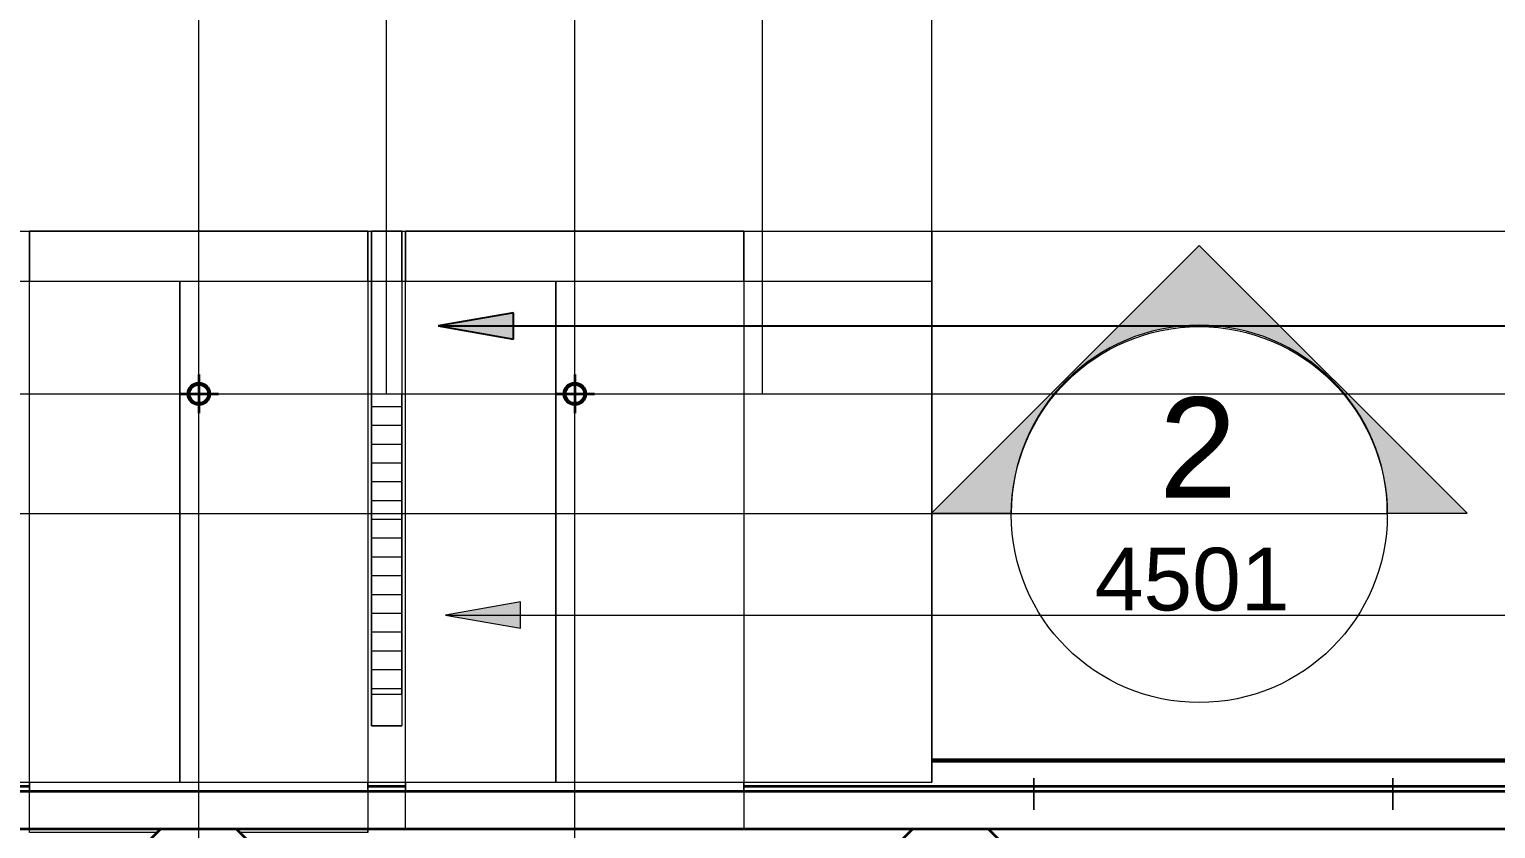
# Model space of a CAD drawing. Header units: millimetres. Extents: x -712454 to -640739, y -26917 to 7174.
# Drawn here: x -674857 to -669007, y -11583 to -8393 of the extents above; entities that cross this region are included whole.
import ezdxf

# ---------------------------------------------------------------- set-up
doc = ezdxf.new("R2010")
doc.units = ezdxf.units.MM
doc.linetypes.add('DPA_Hidden 50', pattern=[3, 2, -1])
for name, color, linetype, lineweight in [('A-ANNO-NOTE', 3, 'Continuous', 25), ('A-COLS-E', 1, 'Continuous', 35), ('A-COLS-HDLN', 2, 'Continuous', 9), ('A-DETL', 1, 'Continuous', 70), ('A-DETL-GENF', 2, 'Continuous', 25), ('A-GENM', 1, 'Continuous', 9), ('A-GLAZ-CURT', 2, 'Continuous', 9), ('A-GLAZ-CWMG', 2, 'Continuous', 35), ('E-LITE-EQPM', 2, 'Continuous', 35), ('G-ANNO-TEXT', 3, 'Continuous', 9)]:
    doc.layers.add(name, color=color, linetype=linetype, lineweight=lineweight)
doc.styles.add('Arial', font='arial.ttf', dxfattribs={"height": 400})
doc.styles.add('Arial_1', font='arial.ttf', dxfattribs={"height": 250})

# ---------------------------------------------------------------- blocks, each defined once
blk = doc.blocks.new('DPA_CP_Entrance Canopy Lower - Depth 4200-17972797-4213-01 ENLARGED ENTRANCE 3 GROUND LEVEL - REFLECTED CEILING PLAN')
at = {"layer": 'A-GLAZ-CURT'}
for p, q in [((-672757, -9198), (-671257, -9198)), ((-672757, -9198), (-671257, -9198)), ((-671257, -9448), (-671257, -9198)), ((-671257, -9198), (-671257, -9478)), ((-672757, -9398), (-672757, -11398)), ((-672757, -9398), (-671257, -9398)), ((-672007, -9398), (-671257, -9398)), ((-671257, -11398), (-671257, -9398)), ((-671257, -9398), (-671257, -9448)), ((-671257, -9478), (-671257, -9448)), ((-671257, -9448), (-671257, -9538)), ((-671257, -9533), (-671257, -9453)), ((-671257, -9453), (-671257, -9483)), ((-671257, -9483), (-671257, -9453)), ((-671257, -9453), (-671257, -11398)), ((-671257, -9778), (-671257, -9533)), ((-671257, -9538), (-671257, -9773)), ((-671257, -9747.9), (-671257, -11313)), ((-671257, -9749.2), (-671257, -9747.9)), ((-671257, -11313), (-671257, -9749.2)), ((-671257, -9773), (-671257, -9798)), ((-671257, -9798), (-671257, -9778)), ((-671257, -11398), (-671257, -9798)), ((-671257, -9798), (-671257, -11313)), ((-672757, -11398), (-671257, -11398)), ((-672007, -11398), (-671257, -11398)), ((-671307, -11398), (-671257, -11398))]:
    blk.add_line(p, q, dxfattribs=at)
blk = doc.blocks.new('DPA_CP_Entrance Canopy Lower - Depth 4200-V12-4213-01 ENLARGED ENTRANCE 3 GROUND LEVEL - REFLECTED CEILING PLAN')
at = {"layer": 'A-GLAZ-CURT'}
for p, q in [((-674257, -9198), (-672757, -9198)), ((-674257, -9198), (-672757, -9198)), ((-674257, -9398), (-674257, -11398)), ((-674257, -9398), (-672757, -9398)), ((-673507, -9398), (-673491.7, -9398)), ((-673371.7, -9398), (-673357, -9398)), ((-672757, -11398), (-672757, -9398)), ((-674257, -11398), (-672757, -11398)), ((-673507, -11398), (-673357, -11398))]:
    blk.add_line(p, q, dxfattribs=at)
blk = doc.blocks.new('DPA_Rectangular Tuscan Column - Rectangular Tuscan Column-11934986-4213-01 ENLARGED ENTRANCE 3 GROUND LEVEL - REFLECTED CEILING PLAN')
at = {"layer": 'A-COLS-E'}
for p, q in [((-200, 250), (-150, 300)), ((-150, 300), (150, 300)), ((150, 300), (200, 250)), ((-200, -250), (-200, 250)), ((200, 250), (200, -250)), ((-150, -300), (-200, -250)), ((200, -250), (150, -300)), ((150, -300), (-150, -300))]:
    blk.add_line(p, q, dxfattribs=at)
at = {"layer": 'A-COLS-HDLN'}
for p, q in [((125, 150), (-125, 150)), ((-125, 150), (-125, -250)), ((125, -250), (125, 150)), ((-125, -175), (-200, -175)), ((-200, -175), (-200, -181)), ((-125, -225), (-125, -175)), ((125, -175), (125, -225)), ((200, -175), (125, -175)), ((200, -181), (200, -175)), ((-200, -181), (-131, -181)), ((-131, -219), (-200, -219)), ((-200, -219), (-200, -225)), ((-200, -225), (-125, -225)), ((-131, -181), (-131, -219)), ((125, -225), (200, -225)), ((131, -219), (131, -181)), ((131, -181), (200, -181)), ((200, -219), (131, -219)), ((200, -225), (200, -219)), ((-125, -250), (125, -250))]:
    blk.add_line(p, q, dxfattribs=at)
blk = doc.blocks.new('Rectangular Mullion - Entrance Louver Top-V32-4213-01 ENLARGED ENTRANCE 3 GROUND LEVEL - REFLECTED CEILING PLAN')
at = {"layer": 'A-GLAZ-CWMG'}
for p, q in [((-675146.3, -11433), (-673714.3, -11433)), ((-675007, -11413), (-674857, -11413)), ((-675007, -11413), (-674857, -11413)), ((-675007, -11433), (-674857, -11433)), ((-675146.3, -11583), (-673714.3, -11583)), ((-675007, -11583), (-674857, -11583))]:
    blk.add_line(p, q, dxfattribs=at)
blk = doc.blocks.new('Rectangular Mullion - Entrance Louver Top-V33-4213-01 ENLARGED ENTRANCE 3 GROUND LEVEL - REFLECTED CEILING PLAN')
at = {"layer": 'A-GLAZ-CWMG'}
for p, q in [((-673714.3, -11433), (-672282.3, -11433)), ((-673507, -11413), (-673357, -11413)), ((-673507, -11413), (-673357, -11413)), ((-673507, -11433), (-673357, -11433)), ((-673714.3, -11583), (-672282.3, -11583)), ((-673507, -11583), (-672282.3, -11583))]:
    blk.add_line(p, q, dxfattribs=at)
blk = doc.blocks.new('D1 - D1-12676964-4213-01 ENLARGED ENTRANCE 3 GROUND LEVEL - REFLECTED CEILING PLAN')
at = {"layer": 'A-DETL-GENF'}
for radius in [45, 40]:
    blk.add_circle((0, 0), radius, dxfattribs=at)
at = {"layer": 'E-LITE-EQPM'}
for p, q in [((0, 77.5), (0, -77.5)), ((-77.5, 0), (77.5, 0))]:
    blk.add_line(p, q, dxfattribs=at)
blk.add_circle((0, 0), 38, dxfattribs=at)
blk = doc.blocks.new('System Panel - DPA-AR_Metal Ceiling Rectangular Panel-V70-4213-01 ENLARGED ENTRANCE 3 GROUND LEVEL - REFLECTED CEILING PLAN')
at = {"layer": 'A-GLAZ-CURT'}
for p, q in [((-673507, -9198), (-674857, -9198)), ((-674857, -9198), (-674857, -9398)), ((-674857, -11598), (-674857, -9198)), ((-674857, -9198), (-673507, -9198)), ((-673507, -9398), (-673507, -9198)), ((-673507, -9198), (-673507, -11598)), ((-674857, -11398), (-674857, -11433)), ((-673507, -11433), (-673507, -11398)), ((-674347.4, -11598), (-674857, -11598)), ((-673507, -11598), (-674017.3, -11598)), ((-673507, -11598), (-673507, -11583))]:
    blk.add_line(p, q, dxfattribs=at)
blk = doc.blocks.new('System Panel - DPA-AR_Metal Ceiling Rectangular Panel-18126886-4213-01 ENLARGED ENTRANCE 3 GROUND LEVEL - REFLECTED CEILING PLAN')
at = {"layer": 'A-GLAZ-CURT'}
for p, q in [((-672007, -9198), (-673357, -9198)), ((-673357, -9198), (-673357, -9398)), ((-673357, -11583), (-673357, -9198)), ((-673357, -9198), (-672007, -9198)), ((-672007, -9398), (-672007, -9198)), ((-672007, -9198), (-672007, -11583)), ((-673357, -11398), (-673357, -11433)), ((-672007, -11433), (-672007, -11398)), ((-673357, -11583), (-672007, -11583)), ((-672007, -11583), (-673357, -11583))]:
    blk.add_line(p, q, dxfattribs=at)
blk = doc.blocks.new('DPA_CP_Metal Ceiling Luminaire - Linear Luminaire Entrance-V71-4213-01 ENLARGED ENTRANCE 3 GROUND LEVEL - REFLECTED CEILING PLAN')
at = {"layer": 'A-GLAZ-CURT'}
h = blk.add_hatch(dxfattribs=at)
h.set_pattern_fill('FP_8', color=256, style=0, pattern_type=2)
h.set_pattern_definition([(0, (-671965.62, -10648.01), (0, -75), [])])
h.paths.add_polyline_path([(-673372, -11048), (-673372, -9848), (-673492, -9848), (-673492, -11048), (-673485.6, -11048)])
for p, q in [((-673492, -9848), (-673372, -9848)), ((-673492, -11048), (-673492, -9848)), ((-673372, -9848), (-673372, -11048)), ((-673372, -11048), (-673492, -11048))]:
    blk.add_line(p, q, dxfattribs=at)
blk = doc.blocks.new('DPA_CP_Metal Ceiling Panel - Vertical Panel Entrance-12681695-4213-01 ENLARGED ENTRANCE 3 GROUND LEVEL - REFLECTED CEILING PLAN')
at = {"layer": 'A-GLAZ-CURT'}
for p, q in [((-680991.7, -9198), (-680871.7, -9198)), ((-680991.7, -9198), (-680991.7, -11173)), ((-680991.7, -9198), (-680991.7, -9398)), ((-680871.7, -9198), (-680991.7, -9198)), ((-680991.7, -9198), (-680871.7, -9198)), ((-680991.7, -11173), (-680991.7, -9198)), ((-680871.7, -9198), (-680871.7, -11173)), ((-680871.7, -9398), (-680871.7, -9198)), ((-680871.7, -9198), (-680871.7, -11173)), ((-680991.7, -11173), (-680871.7, -11173)), ((-680871.7, -11173), (-680991.7, -11173))]:
    blk.add_line(p, q, dxfattribs=at)
blk = doc.blocks.new('DPA_CP_Entrance Louver Grill Vertical Z - Louver Grill Vertical Z-V72-4213-01 ENLARGED ENTRANCE 3 GROUND LEVEL - REFLECTED CEILING PLAN')
at = {"layer": 'A-GLAZ-CURT'}
for p, q in [((-716, -50), (-716, 0)), ((-716, -25), (-716, -50)), ((-716, -50), (-716, -125)), ((-716, -125), (-716, -50)), ((-716, -50), (-716, -125)), ((-716, -125), (-716, -50)), ((-716, -125), (-716, -127)), ((-716, -127), (-716, -125)), ((-668, -195), (-668, -200)), ((-668, -200), (-668, -195)), ((-668, -200), (-666, -200)), ((-666, -200), (-668, -200)), ((-666, -200), (-666, -195)), ((-666, -195), (-666, -200))]:
    blk.add_line(p, q, dxfattribs=at)
blk = doc.blocks.new('DPA_CP_Entrance Louver Grill Vertical Z - Louver Grill Vertical Z-V73-4213-01 ENLARGED ENTRANCE 3 GROUND LEVEL - REFLECTED CEILING PLAN')
at = {"layer": 'A-GLAZ-CURT'}
for p, q in [((-716, -25), (-716, -50)), ((-716, -50), (-716, -25)), ((-716, -50), (-716, -125)), ((-716, -125), (-716, -50)), ((-716, -50), (-716, -125)), ((-716, -125), (-716, -50)), ((-716, -125), (-716, -127)), ((-716, -127), (-716, -125)), ((-668, -200), (-666, -200)), ((-666, -200), (-668, -200))]:
    blk.add_line(p, q, dxfattribs=at)
blk = doc.blocks.new('DPA_CP_Entrance Louver Grill Vertical Z - Louver Grill Vertical Z-V74-4213-01 ENLARGED ENTRANCE 3 GROUND LEVEL - REFLECTED CEILING PLAN')
at = {"layer": 'A-GLAZ-CURT'}
for p, q in [((-716, -50), (-716, 0)), ((716, 0), (716, -50)), ((-716, -25), (-716, -50)), ((-716, -50), (-716, -125)), ((-716, -125), (-716, -50)), ((-716, -50), (-716, -125)), ((-716, -125), (-716, -50)), ((716, -50), (716, -25)), ((716, -50), (716, -125)), ((716, -125), (716, -50)), ((716, -50), (716, -125)), ((716, -125), (716, -50)), ((-716, -125), (-716, -127)), ((-716, -127), (-716, -125)), ((716, -127), (716, -125)), ((716, -125), (716, -127)), ((-668, -195), (-668, -200)), ((-668, -200), (-668, -195)), ((-668, -200), (-666, -200)), ((-666, -200), (-668, -200)), ((-666, -200), (-666, -195)), ((-666, -195), (-666, -200)), ((666, -195), (666, -200)), ((666, -200), (666, -195)), ((666, -200), (668, -200)), ((668, -200), (666, -200)), ((668, -200), (668, -195)), ((668, -195), (668, -200))]:
    blk.add_line(p, q, dxfattribs=at)
blk = doc.blocks.new('DPA_CP_Entrance Louver Grill Vertical Z - Louver Grill Vertical Z-V75-4213-01 ENLARGED ENTRANCE 3 GROUND LEVEL - REFLECTED CEILING PLAN')
at = {"layer": 'A-GLAZ-CURT'}
for p, q in [((-716, -25), (-716, -50)), ((-716, -50), (-716, -25)), ((-716, -50), (-716, -125)), ((-716, -125), (-716, -50)), ((-716, -50), (-716, -125)), ((-716, -125), (-716, -50)), ((716, -50), (716, -25)), ((716, -25), (716, -50)), ((716, -50), (716, -125)), ((716, -125), (716, -50)), ((716, -50), (716, -125)), ((716, -125), (716, -50)), ((-716, -125), (-716, -127)), ((-716, -127), (-716, -125)), ((716, -127), (716, -125)), ((716, -125), (716, -127)), ((-668, -200), (-666, -200)), ((-666, -200), (-668, -200)), ((666, -200), (668, -200)), ((668, -200), (666, -200))]:
    blk.add_line(p, q, dxfattribs=at)
blk = doc.blocks.new('GM_Louver Grill Vertical Z - Z Profile-12047552-4213-01 ENLARGED ENTRANCE 3 GROUND LEVEL - REFLECTED CEILING PLAN')
at = {"layer": 'A-GENM'}
for p, q in [((46.4, -73), (40, -73)), ((40, -73), (40, -75)), ((40, -75), (40, -73)), ((40, -73), (46.4, -73)), ((40, -75), (50, -75)), ((50, -75), (40, -75)), ((44.5, -70), (46.4, -73)), ((46.4, -73), (44.5, -70)), ((50, -75), (46.8, -70)), ((46.8, -70), (50, -75))]:
    blk.add_line(p, q, dxfattribs=at)
blk = doc.blocks.new('GM_Louver Grill Vertical Z - Z Profile-18333959-4213-01 ENLARGED ENTRANCE 3 GROUND LEVEL - REFLECTED CEILING PLAN')
at = {"layer": 'A-GENM'}
for p, q in [((40, -75), (50, -75)), ((50, -75), (40, -75))]:
    blk.add_line(p, q, dxfattribs=at)
blk = doc.blocks.new('Rectangular Mullion - Entrance Louver Top-V76-4213-01 ENLARGED ENTRANCE 3 GROUND LEVEL - REFLECTED CEILING PLAN')
at = {"layer": 'A-GLAZ-CWMG'}
for p, q in [((-665122.2, -11313), (-666554.2, -11313)), ((-666554.2, -11313), (-665122.2, -11313)), ((-666554.2, -11413), (-665122.2, -11413)), ((-666554.2, -11413), (-665122.2, -11413)), ((-666554.2, -11433), (-665122.2, -11433)), ((-666554.2, -11433), (-665122.2, -11433)), ((-666554.2, -11583), (-665122.2, -11583)), ((-666554.2, -11583), (-665122.2, -11583))]:
    blk.add_line(p, q, dxfattribs=at)
blk = doc.blocks.new('Rectangular Mullion - Entrance Louver Top-V77-4213-01 ENLARGED ENTRANCE 3 GROUND LEVEL - REFLECTED CEILING PLAN')
at = {"layer": 'A-GLAZ-CWMG'}
for p, q in [((-670850.3, -11313), (-671257, -11313)), ((-671257, -11313), (-670850.3, -11313)), ((-672282.3, -11433), (-670850.3, -11433)), ((-672007, -11413), (-670850.3, -11413)), ((-672007, -11413), (-670850.3, -11413)), ((-672007, -11433), (-670850.3, -11433)), ((-672282.3, -11583), (-670850.3, -11583)), ((-672282.3, -11583), (-670850.3, -11583))]:
    blk.add_line(p, q, dxfattribs=at)
blk = doc.blocks.new('Rectangular Mullion - 50x200-17623528-4213-01 ENLARGED ENTRANCE 3 GROUND LEVEL - REFLECTED CEILING PLAN')
at = {"layer": 'A-GLAZ-CWMG'}
for p, q in [((-666554.2, -11308), (-665122.2, -11308)), ((-665122.2, -11308), (-666554.2, -11308))]:
    blk.add_line(p, q, dxfattribs=at)
blk = doc.blocks.new('Rectangular Mullion - 50x200-V78-4213-01 ENLARGED ENTRANCE 3 GROUND LEVEL - REFLECTED CEILING PLAN')
at = {"layer": 'A-GLAZ-CWMG'}
for p, q in [((-671257, -11308), (-670850.3, -11308)), ((-670850.3, -11308), (-671257, -11308))]:
    blk.add_line(p, q, dxfattribs=at)
blk = doc.blocks.new('DPA_AN_Section Line - UP-Left-16260802-4213-01 ENLARGED ENTRANCE 3 GROUND LEVEL - REFLECTED CEILING PLAN')
at = {"layer": 'A-ANNO-NOTE', "lineweight": 9}
h = blk.add_hatch(color=256, dxfattribs=at)
edge = h.paths.add_edge_path()
edge.add_arc((0, -0.028), 7.5, 180, 360)
edge.add_line((7.5, -0.028), (10.682, -0.028))
edge.add_line((10.682, -0.028), (0, -10.71))
edge.add_line((0, -10.71), (-10.682, -0.028))
edge.add_line((-10.682, -0.028), (-7.5, -0.028))
at = {"layer": 'A-ANNO-NOTE', "lineweight": 18}
for p, q in [((-7.5, 0), (7.5, 0)), ((-7.5, -0.028), (-10.682, -0.028)), ((-10.682, -0.028), (0, -10.71)), ((0, -10.71), (10.682, -0.028)), ((10.682, -0.028), (7.5, -0.028))]:
    blk.add_line(p, q, dxfattribs=at)
at = {"layer": 'A-ANNO-NOTE', "lineweight": 9}
blk.add_line((7.5, 0), (75, 0), dxfattribs=at)
at = {"layer": 'A-ANNO-NOTE', "lineweight": 18}
blk.add_circle((0, 0.028), 7.5, dxfattribs=at)
blk.add_arc((0, -0.028), 7.5, 180, 360, dxfattribs=at)

msp = doc.modelspace()

# ---------------------------------------------------------------- hatches: boundary and pattern name
at = {"layer": 'A-ANNO-NOTE'}
msp.add_hatch(color=256, dxfattribs=at).paths.add_polyline_path([(-673225.8, -9576.9), (-672925.8, -9629.8), (-672925.8, -9524)])
at = {"layer": 'G-ANNO-TEXT'}
msp.add_hatch(color=7, dxfattribs=at).paths.add_polyline_path([(-673197.3, -10730.3), (-672897.3, -10783.2), (-672897.3, -10677.4)])

# ---------------------------------------------------------------- linework, layer by layer
at = {"layer": 'A-ANNO-NOTE'}
for p, q in [((-672925.8, -9524), (-673225.8, -9576.9)), ((-672925.8, -9629.8), (-672925.8, -9524)), ((-673225.8, -9576.9), (-672925.8, -9629.8)), ((-673225.8, -9576.9), (-655767.9, -9576.9))]:
    msp.add_line(p, q, dxfattribs=at)
at = {"layer": 'A-DETL', "color": 8, "linetype": 'DPA_Hidden 50', "lineweight": 9}
for p, q in [((-674182.4, -6258), (-674182.4, -21183)), ((-673432.7, -9848), (-673432.7, -6258)), ((-672682.4, -6258), (-672682.4, -21183)), ((-671932.7, -9848), (-671932.7, -6258)), ((-671257.4, -9848), (-671257.4, -6258)), ((-682132.4, -9198), (-657482.4, -9198)), ((-682082.4, -9848), (-657482.4, -9848))]:
    msp.add_line(p, q, dxfattribs=at)
at = {"layer": 'G-ANNO-TEXT', "color": 50}
for p, q in [((-672897.3, -10677.4), (-673197.3, -10730.3)), ((-672897.3, -10783.2), (-672897.3, -10677.4)), ((-673197.3, -10730.3), (-672897.3, -10783.2)), ((-673197.3, -10730.3), (-655703.3, -10730.3))]:
    msp.add_line(p, q, dxfattribs=at)

# ---------------------------------------------------------------- block references
at = {"layer": 'A-ANNO-NOTE', "xscale": 100, "yscale": 100, "zscale": 100, "rotation": 180}
msp.add_blockref('DPA_AN_Section Line - UP-Left-16260802-4213-01 ENLARGED ENTRANCE 3 GROUND LEVEL - REFLECTED CEILING PLAN', (-670189.7, -10326.8), dxfattribs=at)
at = {"layer": 'A-COLS-E'}
for p in [(-674182.4, -11883), (-671182.4, -11883)]:
    msp.add_blockref('DPA_Rectangular Tuscan Column - Rectangular Tuscan Column-11934986-4213-01 ENLARGED ENTRANCE 3 GROUND LEVEL - REFLECTED CEILING PLAN', p, dxfattribs=at)
at = {"layer": 'A-GENM', "rotation": 180}
for name, p in [('GM_Louver Grill Vertical Z - Z Profile-12047552-4213-01 ENLARGED ENTRANCE 3 GROUND LEVEL - REFLECTED CEILING PLAN', (-671201.9, -11383)), ('GM_Louver Grill Vertical Z - Z Profile-18333959-4213-01 ENLARGED ENTRANCE 3 GROUND LEVEL - REFLECTED CEILING PLAN', (-671201.9, -11383)), ('GM_Louver Grill Vertical Z - Z Profile-12047552-4213-01 ENLARGED ENTRANCE 3 GROUND LEVEL - REFLECTED CEILING PLAN', (-671126.5, -11383)), ('GM_Louver Grill Vertical Z - Z Profile-18333959-4213-01 ENLARGED ENTRANCE 3 GROUND LEVEL - REFLECTED CEILING PLAN', (-671126.5, -11383)), ('GM_Louver Grill Vertical Z - Z Profile-12047552-4213-01 ENLARGED ENTRANCE 3 GROUND LEVEL - REFLECTED CEILING PLAN', (-671051.1, -11383)), ('GM_Louver Grill Vertical Z - Z Profile-18333959-4213-01 ENLARGED ENTRANCE 3 GROUND LEVEL - REFLECTED CEILING PLAN', (-671051.1, -11383)), ('GM_Louver Grill Vertical Z - Z Profile-12047552-4213-01 ENLARGED ENTRANCE 3 GROUND LEVEL - REFLECTED CEILING PLAN', (-670975.7, -11383)), ('GM_Louver Grill Vertical Z - Z Profile-18333959-4213-01 ENLARGED ENTRANCE 3 GROUND LEVEL - REFLECTED CEILING PLAN', (-670975.7, -11383)), ('GM_Louver Grill Vertical Z - Z Profile-12047552-4213-01 ENLARGED ENTRANCE 3 GROUND LEVEL - REFLECTED CEILING PLAN', (-670900.3, -11383)), ('GM_Louver Grill Vertical Z - Z Profile-18333959-4213-01 ENLARGED ENTRANCE 3 GROUND LEVEL - REFLECTED CEILING PLAN', (-670900.3, -11383)), ('GM_Louver Grill Vertical Z - Z Profile-12047552-4213-01 ENLARGED ENTRANCE 3 GROUND LEVEL - REFLECTED CEILING PLAN', (-670750.3, -11383)), ('GM_Louver Grill Vertical Z - Z Profile-18333959-4213-01 ENLARGED ENTRANCE 3 GROUND LEVEL - REFLECTED CEILING PLAN', (-670750.3, -11383)), ('GM_Louver Grill Vertical Z - Z Profile-12047552-4213-01 ENLARGED ENTRANCE 3 GROUND LEVEL - REFLECTED CEILING PLAN', (-670674.8, -11383)), ('GM_Louver Grill Vertical Z - Z Profile-18333959-4213-01 ENLARGED ENTRANCE 3 GROUND LEVEL - REFLECTED CEILING PLAN', (-670674.8, -11383)), ('GM_Louver Grill Vertical Z - Z Profile-12047552-4213-01 ENLARGED ENTRANCE 3 GROUND LEVEL - REFLECTED CEILING PLAN', (-670599.4, -11383)), ('GM_Louver Grill Vertical Z - Z Profile-18333959-4213-01 ENLARGED ENTRANCE 3 GROUND LEVEL - REFLECTED CEILING PLAN', (-670599.4, -11383)), ('GM_Louver Grill Vertical Z - Z Profile-12047552-4213-01 ENLARGED ENTRANCE 3 GROUND LEVEL - REFLECTED CEILING PLAN', (-670524, -11383)), ('GM_Louver Grill Vertical Z - Z Profile-18333959-4213-01 ENLARGED ENTRANCE 3 GROUND LEVEL - REFLECTED CEILING PLAN', (-670524, -11383)), ('GM_Louver Grill Vertical Z - Z Profile-12047552-4213-01 ENLARGED ENTRANCE 3 GROUND LEVEL - REFLECTED CEILING PLAN', (-670448.6, -11383)), ('GM_Louver Grill Vertical Z - Z Profile-18333959-4213-01 ENLARGED ENTRANCE 3 GROUND LEVEL - REFLECTED CEILING PLAN', (-670448.6, -11383)), ('GM_Louver Grill Vertical Z - Z Profile-12047552-4213-01 ENLARGED ENTRANCE 3 GROUND LEVEL - REFLECTED CEILING PLAN', (-670373.2, -11383)), ('GM_Louver Grill Vertical Z - Z Profile-18333959-4213-01 ENLARGED ENTRANCE 3 GROUND LEVEL - REFLECTED CEILING PLAN', (-670373.2, -11383)), ('GM_Louver Grill Vertical Z - Z Profile-12047552-4213-01 ENLARGED ENTRANCE 3 GROUND LEVEL - REFLECTED CEILING PLAN', (-670297.8, -11383)), ('GM_Louver Grill Vertical Z - Z Profile-18333959-4213-01 ENLARGED ENTRANCE 3 GROUND LEVEL - REFLECTED CEILING PLAN', (-670297.8, -11383)), ('GM_Louver Grill Vertical Z - Z Profile-12047552-4213-01 ENLARGED ENTRANCE 3 GROUND LEVEL - REFLECTED CEILING PLAN', (-670222.4, -11383)), ('GM_Louver Grill Vertical Z - Z Profile-18333959-4213-01 ENLARGED ENTRANCE 3 GROUND LEVEL - REFLECTED CEILING PLAN', (-670222.4, -11383)), ('GM_Louver Grill Vertical Z - Z Profile-12047552-4213-01 ENLARGED ENTRANCE 3 GROUND LEVEL - REFLECTED CEILING PLAN', (-670147, -11383)), ('GM_Louver Grill Vertical Z - Z Profile-18333959-4213-01 ENLARGED ENTRANCE 3 GROUND LEVEL - REFLECTED CEILING PLAN', (-670147, -11383)), ('GM_Louver Grill Vertical Z - Z Profile-12047552-4213-01 ENLARGED ENTRANCE 3 GROUND LEVEL - REFLECTED CEILING PLAN', (-670071.5, -11383)), ('GM_Louver Grill Vertical Z - Z Profile-18333959-4213-01 ENLARGED ENTRANCE 3 GROUND LEVEL - REFLECTED CEILING PLAN', (-670071.5, -11383)), ('GM_Louver Grill Vertical Z - Z Profile-12047552-4213-01 ENLARGED ENTRANCE 3 GROUND LEVEL - REFLECTED CEILING PLAN', (-669996.1, -11383)), ('GM_Louver Grill Vertical Z - Z Profile-18333959-4213-01 ENLARGED ENTRANCE 3 GROUND LEVEL - REFLECTED CEILING PLAN', (-669996.1, -11383)), ('GM_Louver Grill Vertical Z - Z Profile-12047552-4213-01 ENLARGED ENTRANCE 3 GROUND LEVEL - REFLECTED CEILING PLAN', (-669920.7, -11383)), ('GM_Louver Grill Vertical Z - Z Profile-18333959-4213-01 ENLARGED ENTRANCE 3 GROUND LEVEL - REFLECTED CEILING PLAN', (-669920.7, -11383)), ('GM_Louver Grill Vertical Z - Z Profile-12047552-4213-01 ENLARGED ENTRANCE 3 GROUND LEVEL - REFLECTED CEILING PLAN', (-669845.3, -11383)), ('GM_Louver Grill Vertical Z - Z Profile-18333959-4213-01 ENLARGED ENTRANCE 3 GROUND LEVEL - REFLECTED CEILING PLAN', (-669845.3, -11383)), ('GM_Louver Grill Vertical Z - Z Profile-12047552-4213-01 ENLARGED ENTRANCE 3 GROUND LEVEL - REFLECTED CEILING PLAN', (-669769.9, -11383)), ('GM_Louver Grill Vertical Z - Z Profile-18333959-4213-01 ENLARGED ENTRANCE 3 GROUND LEVEL - REFLECTED CEILING PLAN', (-669769.9, -11383)), ('GM_Louver Grill Vertical Z - Z Profile-12047552-4213-01 ENLARGED ENTRANCE 3 GROUND LEVEL - REFLECTED CEILING PLAN', (-669694.5, -11383)), ('GM_Louver Grill Vertical Z - Z Profile-18333959-4213-01 ENLARGED ENTRANCE 3 GROUND LEVEL - REFLECTED CEILING PLAN', (-669694.5, -11383)), ('GM_Louver Grill Vertical Z - Z Profile-12047552-4213-01 ENLARGED ENTRANCE 3 GROUND LEVEL - REFLECTED CEILING PLAN', (-669619.1, -11383)), ('GM_Louver Grill Vertical Z - Z Profile-18333959-4213-01 ENLARGED ENTRANCE 3 GROUND LEVEL - REFLECTED CEILING PLAN', (-669619.1, -11383)), ('GM_Louver Grill Vertical Z - Z Profile-12047552-4213-01 ENLARGED ENTRANCE 3 GROUND LEVEL - REFLECTED CEILING PLAN', (-669543.7, -11383)), ('GM_Louver Grill Vertical Z - Z Profile-18333959-4213-01 ENLARGED ENTRANCE 3 GROUND LEVEL - REFLECTED CEILING PLAN', (-669543.7, -11383)), ('GM_Louver Grill Vertical Z - Z Profile-12047552-4213-01 ENLARGED ENTRANCE 3 GROUND LEVEL - REFLECTED CEILING PLAN', (-669468.2, -11383)), ('GM_Louver Grill Vertical Z - Z Profile-18333959-4213-01 ENLARGED ENTRANCE 3 GROUND LEVEL - REFLECTED CEILING PLAN', (-669468.2, -11383)), ('GM_Louver Grill Vertical Z - Z Profile-12047552-4213-01 ENLARGED ENTRANCE 3 GROUND LEVEL - REFLECTED CEILING PLAN', (-669318.2, -11383)), ('GM_Louver Grill Vertical Z - Z Profile-18333959-4213-01 ENLARGED ENTRANCE 3 GROUND LEVEL - REFLECTED CEILING PLAN', (-669318.2, -11383)), ('GM_Louver Grill Vertical Z - Z Profile-12047552-4213-01 ENLARGED ENTRANCE 3 GROUND LEVEL - REFLECTED CEILING PLAN', (-669242.8, -11383)), ('GM_Louver Grill Vertical Z - Z Profile-18333959-4213-01 ENLARGED ENTRANCE 3 GROUND LEVEL - REFLECTED CEILING PLAN', (-669242.8, -11383)), ('GM_Louver Grill Vertical Z - Z Profile-12047552-4213-01 ENLARGED ENTRANCE 3 GROUND LEVEL - REFLECTED CEILING PLAN', (-669167.4, -11383)), ('GM_Louver Grill Vertical Z - Z Profile-18333959-4213-01 ENLARGED ENTRANCE 3 GROUND LEVEL - REFLECTED CEILING PLAN', (-669167.4, -11383)), ('GM_Louver Grill Vertical Z - Z Profile-12047552-4213-01 ENLARGED ENTRANCE 3 GROUND LEVEL - REFLECTED CEILING PLAN', (-669092, -11383)), ('GM_Louver Grill Vertical Z - Z Profile-18333959-4213-01 ENLARGED ENTRANCE 3 GROUND LEVEL - REFLECTED CEILING PLAN', (-669092, -11383)), ('GM_Louver Grill Vertical Z - Z Profile-12047552-4213-01 ENLARGED ENTRANCE 3 GROUND LEVEL - REFLECTED CEILING PLAN', (-669016.6, -11383)), ('GM_Louver Grill Vertical Z - Z Profile-18333959-4213-01 ENLARGED ENTRANCE 3 GROUND LEVEL - REFLECTED CEILING PLAN', (-669016.6, -11383))]:
    msp.add_blockref(name, p, dxfattribs=at)
at = {"layer": 'A-GLAZ-CURT'}
for name, p in [('DPA_CP_Entrance Canopy Lower - Depth 4200-V12-4213-01 ENLARGED ENTRANCE 3 GROUND LEVEL - REFLECTED CEILING PLAN', (-1500, 0)), ('System Panel - DPA-AR_Metal Ceiling Rectangular Panel-V70-4213-01 ENLARGED ENTRANCE 3 GROUND LEVEL - REFLECTED CEILING PLAN', (0, 0)), ('DPA_CP_Entrance Canopy Lower - Depth 4200-V12-4213-01 ENLARGED ENTRANCE 3 GROUND LEVEL - REFLECTED CEILING PLAN', (0, 0)), ('DPA_CP_Metal Ceiling Panel - Vertical Panel Entrance-12681695-4213-01 ENLARGED ENTRANCE 3 GROUND LEVEL - REFLECTED CEILING PLAN', (7500, 0)), ('System Panel - DPA-AR_Metal Ceiling Rectangular Panel-18126886-4213-01 ENLARGED ENTRANCE 3 GROUND LEVEL - REFLECTED CEILING PLAN', (0, 0)), ('DPA_CP_Entrance Canopy Lower - Depth 4200-17972797-4213-01 ENLARGED ENTRANCE 3 GROUND LEVEL - REFLECTED CEILING PLAN', (0, 0)), ('DPA_CP_Metal Ceiling Luminaire - Linear Luminaire Entrance-V71-4213-01 ENLARGED ENTRANCE 3 GROUND LEVEL - REFLECTED CEILING PLAN', (0, 0))]:
    msp.add_blockref(name, p, dxfattribs=at)
at = {"layer": 'A-GLAZ-CURT', "rotation": 180}
for name, p in [('DPA_CP_Entrance Louver Grill Vertical Z - Louver Grill Vertical Z-V72-4213-01 ENLARGED ENTRANCE 3 GROUND LEVEL - REFLECTED CEILING PLAN', (-671566.3, -11508)), ('DPA_CP_Entrance Louver Grill Vertical Z - Louver Grill Vertical Z-V73-4213-01 ENLARGED ENTRANCE 3 GROUND LEVEL - REFLECTED CEILING PLAN', (-671566.3, -11508)), ('DPA_CP_Entrance Louver Grill Vertical Z - Louver Grill Vertical Z-V74-4213-01 ENLARGED ENTRANCE 3 GROUND LEVEL - REFLECTED CEILING PLAN', (-670134.3, -11508)), ('DPA_CP_Entrance Louver Grill Vertical Z - Louver Grill Vertical Z-V75-4213-01 ENLARGED ENTRANCE 3 GROUND LEVEL - REFLECTED CEILING PLAN', (-670134.3, -11508)), ('DPA_CP_Entrance Louver Grill Vertical Z - Louver Grill Vertical Z-V74-4213-01 ENLARGED ENTRANCE 3 GROUND LEVEL - REFLECTED CEILING PLAN', (-668702.2, -11508)), ('DPA_CP_Entrance Louver Grill Vertical Z - Louver Grill Vertical Z-V75-4213-01 ENLARGED ENTRANCE 3 GROUND LEVEL - REFLECTED CEILING PLAN', (-668702.2, -11508))]:
    msp.add_blockref(name, p, dxfattribs=at)
at = {"layer": 'A-GLAZ-CWMG'}
for name, p in [('Rectangular Mullion - Entrance Louver Top-V77-4213-01 ENLARGED ENTRANCE 3 GROUND LEVEL - REFLECTED CEILING PLAN', (0, 0)), ('Rectangular Mullion - 50x200-V78-4213-01 ENLARGED ENTRANCE 3 GROUND LEVEL - REFLECTED CEILING PLAN', (0, 0)), ('Rectangular Mullion - 50x200-17623528-4213-01 ENLARGED ENTRANCE 3 GROUND LEVEL - REFLECTED CEILING PLAN', (-4296, 0)), ('Rectangular Mullion - Entrance Louver Top-V76-4213-01 ENLARGED ENTRANCE 3 GROUND LEVEL - REFLECTED CEILING PLAN', (-4296, 0)), ('Rectangular Mullion - 50x200-17623528-4213-01 ENLARGED ENTRANCE 3 GROUND LEVEL - REFLECTED CEILING PLAN', (-2864, 0)), ('Rectangular Mullion - Entrance Louver Top-V76-4213-01 ENLARGED ENTRANCE 3 GROUND LEVEL - REFLECTED CEILING PLAN', (-2864, 0)), ('Rectangular Mullion - Entrance Louver Top-V32-4213-01 ENLARGED ENTRANCE 3 GROUND LEVEL - REFLECTED CEILING PLAN', (0, 0)), ('Rectangular Mullion - Entrance Louver Top-V33-4213-01 ENLARGED ENTRANCE 3 GROUND LEVEL - REFLECTED CEILING PLAN', (0, 0))]:
    msp.add_blockref(name, p, dxfattribs=at)
at = {"layer": 'E-LITE-EQPM'}
for p in [(-674180.7, -9848), (-672680.7, -9848)]:
    msp.add_blockref('D1 - D1-12676964-4213-01 ENLARGED ENTRANCE 3 GROUND LEVEL - REFLECTED CEILING PLAN', p, dxfattribs=at)

# ---------------------------------------------------------------- texts
at = {"layer": 'A-ANNO-NOTE', "lineweight": 9, "attachment_point": 1}
for s, insert, char_height, width, style in [('2', (-670350.4, -9861.7), 400, 376.793, 'Arial'), ('4501', (-670606.7, -10462), 250, 929.957, 'Arial_1')]:
    msp.add_mtext(s, dxfattribs=dict(at, insert=insert, char_height=char_height, width=width, style=style))

doc.saveas('drawing.dxf')
